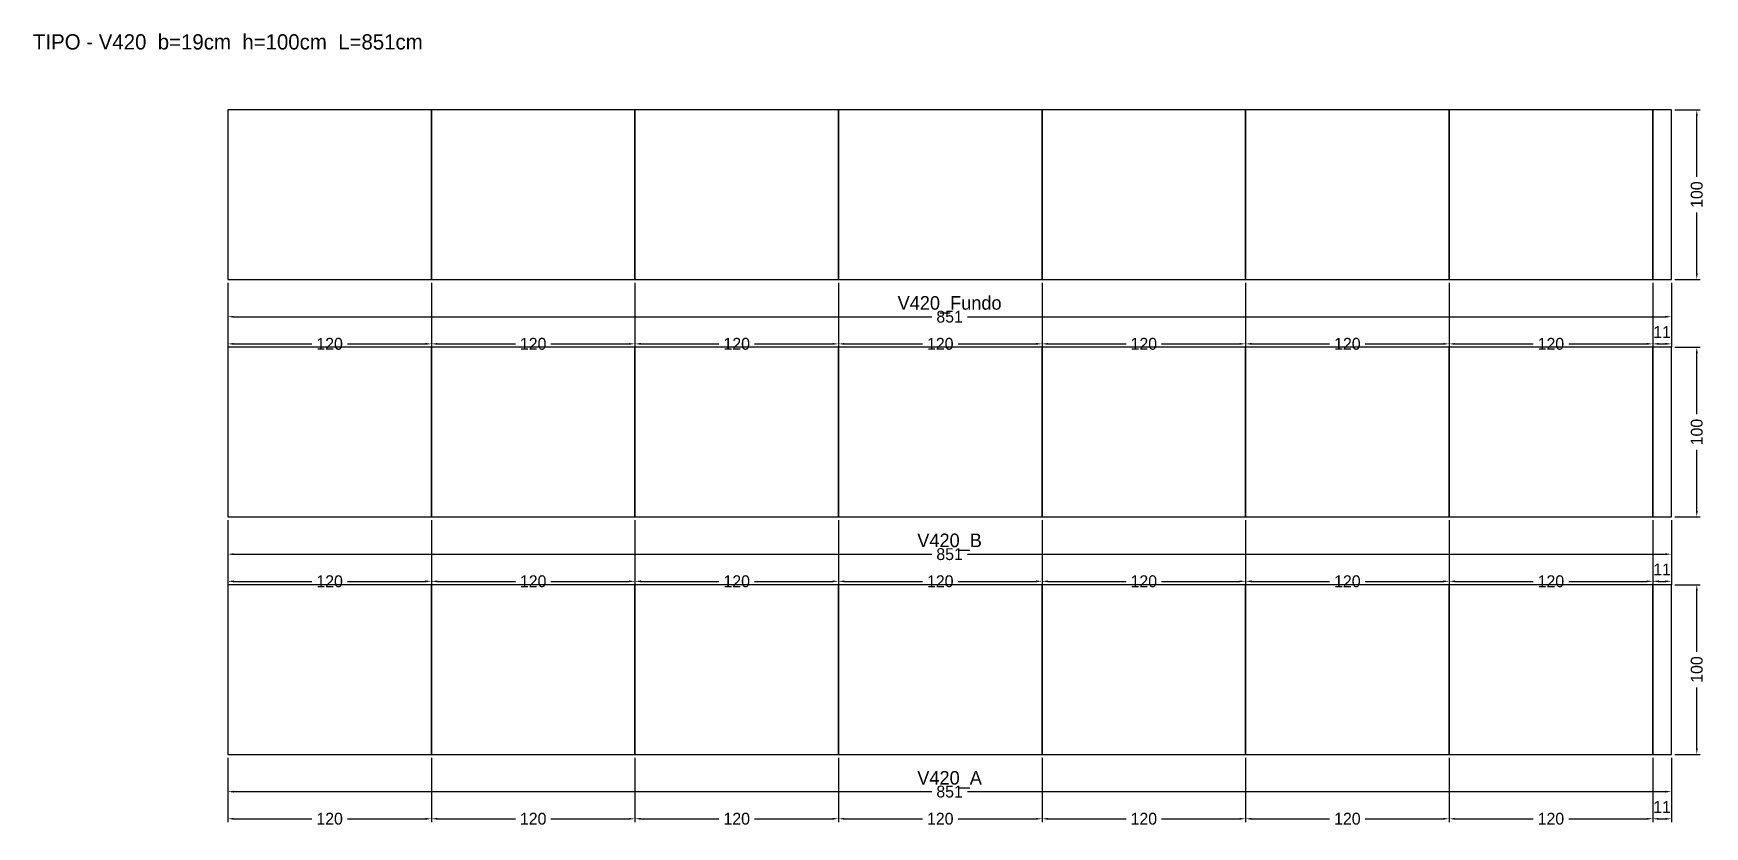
# Model space of a CAD drawing. Header units: metres. Extents: x -115 to 871, y -43 to 425.
import ezdxf

# ---------------------------------------------------------------- set-up
doc = ezdxf.new("R2010")
doc.units = ezdxf.units.M
for name, color, linetype in [('COTA', 3, 'Continuous'), ('NOMENCLATURA', 2, 'Continuous'), ('Paineis', 7, 'Continuous'), ('Texto Secao', 2, 'Continuous')]:
    doc.layers.add(name, color=color, linetype=linetype)
doc.dimstyles.new('COTA_VIG', dxfattribs={"dimtxt": 7, "dimasz": 3.5, "dimexe": 2, "dimexo": 2, "dimgap": 1.5, "dimtad": 1, "dimdec": 1, "dimcen": 2.5, "dimclrd": 3, "dimclre": 3, "dimclrt": 3, "dimazin": 3, "dimtfac": 1, "dimtmove": 0, "dimatfit": 3})

# ---------------------------------------------------------------- blocks, each defined once
blk = doc.blocks.new('_CLOSEDFILLED')
at = {"color": 0, "linetype": 'BYBLOCK'}
blk.add_solid([(-1, 0.16), (0, 0), (-1, -0.16)], dxfattribs=at)
blk = doc.blocks.new('*D1')
at = {"color": 3}
for p, q in [((0, -2), (0, -24)), ((851, -2), (851, -24)), ((3.5, -22), (415, -22)), ((436, -22), (847.5, -22))]:
    blk.add_line(p, q, dxfattribs=at)
at = {"layer": 'Defpoints'}
for p in [(0, 0), (851, 0), (0, -22)]:
    blk.add_point(p, dxfattribs=at)
at = {"layer": 'COTA', "color": 3, "xscale": 3.5, "yscale": 3.5, "rotation": 180}
blk.add_blockref('_CLOSEDFILLED', (0, -22), dxfattribs=at)
at = {"layer": 'COTA', "color": 3, "xscale": 3.5, "yscale": 3.5}
blk.add_blockref('_CLOSEDFILLED', (851, -22), dxfattribs=at)
at = {"layer": 'COTA', "color": 3, "insert": (425.5, -22), "char_height": 7, "attachment_point": 5}
blk.add_mtext('851', dxfattribs=at)
blk = doc.blocks.new('*D2')
at = {"color": 3}
for p, q in [((0, -2), (0, -40)), ((120, -2), (120, -40)), ((3.5, -38), (49.5, -38)), ((70.5, -38), (116.5, -38))]:
    blk.add_line(p, q, dxfattribs=at)
at = {"layer": 'Defpoints'}
for p in [(0, 0), (120, 0), (0, -38)]:
    blk.add_point(p, dxfattribs=at)
at = {"layer": 'COTA', "color": 3, "xscale": 3.5, "yscale": 3.5, "rotation": 180}
blk.add_blockref('_CLOSEDFILLED', (0, -38), dxfattribs=at)
at = {"layer": 'COTA', "color": 3, "xscale": 3.5, "yscale": 3.5}
blk.add_blockref('_CLOSEDFILLED', (120, -38), dxfattribs=at)
at = {"layer": 'COTA', "color": 3, "insert": (60, -38), "char_height": 7, "attachment_point": 5}
blk.add_mtext('120', dxfattribs=at)
blk = doc.blocks.new('*D3')
at = {"color": 3}
for p, q in [((120, -2), (120, -40)), ((240, -2), (240, -40)), ((123.5, -38), (169.5, -38)), ((190.5, -38), (236.5, -38))]:
    blk.add_line(p, q, dxfattribs=at)
at = {"layer": 'Defpoints'}
for p in [(120, 0), (240, 0), (120, -38)]:
    blk.add_point(p, dxfattribs=at)
at = {"layer": 'COTA', "color": 3, "xscale": 3.5, "yscale": 3.5, "rotation": 180}
blk.add_blockref('_CLOSEDFILLED', (120, -38), dxfattribs=at)
at = {"layer": 'COTA', "color": 3, "xscale": 3.5, "yscale": 3.5}
blk.add_blockref('_CLOSEDFILLED', (240, -38), dxfattribs=at)
at = {"layer": 'COTA', "color": 3, "insert": (180, -38), "char_height": 7, "attachment_point": 5}
blk.add_mtext('120', dxfattribs=at)
blk = doc.blocks.new('*D4')
at = {"color": 3}
for p, q in [((240, -2), (240, -40)), ((360, -2), (360, -40)), ((243.5, -38), (289.5, -38)), ((310.5, -38), (356.5, -38))]:
    blk.add_line(p, q, dxfattribs=at)
at = {"layer": 'Defpoints'}
for p in [(240, 0), (360, 0), (240, -38)]:
    blk.add_point(p, dxfattribs=at)
at = {"layer": 'COTA', "color": 3, "xscale": 3.5, "yscale": 3.5, "rotation": 180}
blk.add_blockref('_CLOSEDFILLED', (240, -38), dxfattribs=at)
at = {"layer": 'COTA', "color": 3, "xscale": 3.5, "yscale": 3.5}
blk.add_blockref('_CLOSEDFILLED', (360, -38), dxfattribs=at)
at = {"layer": 'COTA', "color": 3, "insert": (300, -38), "char_height": 7, "attachment_point": 5}
blk.add_mtext('120', dxfattribs=at)
blk = doc.blocks.new('*D5')
at = {"color": 3}
for p, q in [((360, -2), (360, -40)), ((480, -2), (480, -40)), ((363.5, -38), (409.5, -38)), ((430.5, -38), (476.5, -38))]:
    blk.add_line(p, q, dxfattribs=at)
at = {"layer": 'Defpoints'}
for p in [(360, 0), (480, 0), (360, -38)]:
    blk.add_point(p, dxfattribs=at)
at = {"layer": 'COTA', "color": 3, "xscale": 3.5, "yscale": 3.5, "rotation": 180}
blk.add_blockref('_CLOSEDFILLED', (360, -38), dxfattribs=at)
at = {"layer": 'COTA', "color": 3, "xscale": 3.5, "yscale": 3.5}
blk.add_blockref('_CLOSEDFILLED', (480, -38), dxfattribs=at)
at = {"layer": 'COTA', "color": 3, "insert": (420, -38), "char_height": 7, "attachment_point": 5}
blk.add_mtext('120', dxfattribs=at)
blk = doc.blocks.new('*D6')
at = {"color": 3}
for p, q in [((480, -2), (480, -40)), ((600, -2), (600, -40)), ((483.5, -38), (529.5, -38)), ((550.5, -38), (596.5, -38))]:
    blk.add_line(p, q, dxfattribs=at)
at = {"layer": 'Defpoints'}
for p in [(480, 0), (600, 0), (480, -38)]:
    blk.add_point(p, dxfattribs=at)
at = {"layer": 'COTA', "color": 3, "xscale": 3.5, "yscale": 3.5, "rotation": 180}
blk.add_blockref('_CLOSEDFILLED', (480, -38), dxfattribs=at)
at = {"layer": 'COTA', "color": 3, "xscale": 3.5, "yscale": 3.5}
blk.add_blockref('_CLOSEDFILLED', (600, -38), dxfattribs=at)
at = {"layer": 'COTA', "color": 3, "insert": (540, -38), "char_height": 7, "attachment_point": 5}
blk.add_mtext('120', dxfattribs=at)
blk = doc.blocks.new('*D7')
at = {"color": 3}
for p, q in [((600, -2), (600, -40)), ((720, -2), (720, -40)), ((603.5, -38), (649.5, -38)), ((670.5, -38), (716.5, -38))]:
    blk.add_line(p, q, dxfattribs=at)
at = {"layer": 'Defpoints'}
for p in [(600, 0), (720, 0), (600, -38)]:
    blk.add_point(p, dxfattribs=at)
at = {"layer": 'COTA', "color": 3, "xscale": 3.5, "yscale": 3.5, "rotation": 180}
blk.add_blockref('_CLOSEDFILLED', (600, -38), dxfattribs=at)
at = {"layer": 'COTA', "color": 3, "xscale": 3.5, "yscale": 3.5}
blk.add_blockref('_CLOSEDFILLED', (720, -38), dxfattribs=at)
at = {"layer": 'COTA', "color": 3, "insert": (660, -38), "char_height": 7, "attachment_point": 5}
blk.add_mtext('120', dxfattribs=at)
blk = doc.blocks.new('*D8')
at = {"color": 3}
for p, q in [((720, -2), (720, -40)), ((840, -2), (840, -40)), ((723.5, -38), (769.5, -38)), ((790.5, -38), (836.5, -38))]:
    blk.add_line(p, q, dxfattribs=at)
at = {"layer": 'Defpoints'}
for p in [(720, 0), (840, 0), (720, -38)]:
    blk.add_point(p, dxfattribs=at)
at = {"layer": 'COTA', "color": 3, "xscale": 3.5, "yscale": 3.5, "rotation": 180}
blk.add_blockref('_CLOSEDFILLED', (720, -38), dxfattribs=at)
at = {"layer": 'COTA', "color": 3, "xscale": 3.5, "yscale": 3.5}
blk.add_blockref('_CLOSEDFILLED', (840, -38), dxfattribs=at)
at = {"layer": 'COTA', "color": 3, "insert": (780, -38), "char_height": 7, "attachment_point": 5}
blk.add_mtext('120', dxfattribs=at)
blk = doc.blocks.new('*D10')
at = {"color": 3}
for p, q in [((853, 100), (868, 100)), ((866, 60.5), (866, 96.5)), ((866, 3.5), (866, 39.5)), ((853, 0), (868, 0))]:
    blk.add_line(p, q, dxfattribs=at)
at = {"layer": 'Defpoints'}
for p in [(851, 100), (851, 0), (866, 0)]:
    blk.add_point(p, dxfattribs=at)
at = {"layer": 'COTA', "color": 3, "xscale": 3.5, "yscale": 3.5}
for p, rotation in [((866, 100), 90), ((866, 0), 270)]:
    blk.add_blockref('_CLOSEDFILLED', p, dxfattribs=dict(at, rotation=rotation))
at = {"layer": 'COTA', "color": 3, "insert": (866, 50), "char_height": 7, "attachment_point": 5, "rotation": 90}
blk.add_mtext('100', dxfattribs=at)
blk = doc.blocks.new('*D11')
at = {"color": 3}
for p, q in [((0, 138), (0, 116)), ((851, 138), (851, 116)), ((3.5, 118), (415, 118)), ((436, 118), (847.5, 118))]:
    blk.add_line(p, q, dxfattribs=at)
at = {"layer": 'Defpoints'}
for p in [(0, 140), (851, 140), (0, 118)]:
    blk.add_point(p, dxfattribs=at)
at = {"layer": 'COTA', "color": 3, "xscale": 3.5, "yscale": 3.5, "rotation": 180}
blk.add_blockref('_CLOSEDFILLED', (0, 118), dxfattribs=at)
at = {"layer": 'COTA', "color": 3, "xscale": 3.5, "yscale": 3.5}
blk.add_blockref('_CLOSEDFILLED', (851, 118), dxfattribs=at)
at = {"layer": 'COTA', "color": 3, "insert": (425.5, 118), "char_height": 7, "attachment_point": 5}
blk.add_mtext('851', dxfattribs=at)
blk = doc.blocks.new('*D12')
at = {"color": 3}
for p, q in [((0, 138), (0, 100)), ((120, 138), (120, 100)), ((3.5, 102), (49.5, 102)), ((70.5, 102), (116.5, 102))]:
    blk.add_line(p, q, dxfattribs=at)
at = {"layer": 'Defpoints'}
for p in [(0, 140), (120, 140), (0, 102)]:
    blk.add_point(p, dxfattribs=at)
at = {"layer": 'COTA', "color": 3, "xscale": 3.5, "yscale": 3.5, "rotation": 180}
blk.add_blockref('_CLOSEDFILLED', (0, 102), dxfattribs=at)
at = {"layer": 'COTA', "color": 3, "xscale": 3.5, "yscale": 3.5}
blk.add_blockref('_CLOSEDFILLED', (120, 102), dxfattribs=at)
at = {"layer": 'COTA', "color": 3, "insert": (60, 102), "char_height": 7, "attachment_point": 5}
blk.add_mtext('120', dxfattribs=at)
blk = doc.blocks.new('*D13')
at = {"color": 3}
for p, q in [((120, 138), (120, 100)), ((240, 138), (240, 100)), ((123.5, 102), (169.5, 102)), ((190.5, 102), (236.5, 102))]:
    blk.add_line(p, q, dxfattribs=at)
at = {"layer": 'Defpoints'}
for p in [(120, 140), (240, 140), (120, 102)]:
    blk.add_point(p, dxfattribs=at)
at = {"layer": 'COTA', "color": 3, "xscale": 3.5, "yscale": 3.5, "rotation": 180}
blk.add_blockref('_CLOSEDFILLED', (120, 102), dxfattribs=at)
at = {"layer": 'COTA', "color": 3, "xscale": 3.5, "yscale": 3.5}
blk.add_blockref('_CLOSEDFILLED', (240, 102), dxfattribs=at)
at = {"layer": 'COTA', "color": 3, "insert": (180, 102), "char_height": 7, "attachment_point": 5}
blk.add_mtext('120', dxfattribs=at)
blk = doc.blocks.new('*D14')
at = {"color": 3}
for p, q in [((240, 138), (240, 100)), ((360, 138), (360, 100)), ((243.5, 102), (289.5, 102)), ((310.5, 102), (356.5, 102))]:
    blk.add_line(p, q, dxfattribs=at)
at = {"layer": 'Defpoints'}
for p in [(240, 140), (360, 140), (240, 102)]:
    blk.add_point(p, dxfattribs=at)
at = {"layer": 'COTA', "color": 3, "xscale": 3.5, "yscale": 3.5, "rotation": 180}
blk.add_blockref('_CLOSEDFILLED', (240, 102), dxfattribs=at)
at = {"layer": 'COTA', "color": 3, "xscale": 3.5, "yscale": 3.5}
blk.add_blockref('_CLOSEDFILLED', (360, 102), dxfattribs=at)
at = {"layer": 'COTA', "color": 3, "insert": (300, 102), "char_height": 7, "attachment_point": 5}
blk.add_mtext('120', dxfattribs=at)
blk = doc.blocks.new('*D15')
at = {"color": 3}
for p, q in [((360, 138), (360, 100)), ((480, 138), (480, 100)), ((363.5, 102), (409.5, 102)), ((430.5, 102), (476.5, 102))]:
    blk.add_line(p, q, dxfattribs=at)
at = {"layer": 'Defpoints'}
for p in [(360, 140), (480, 140), (360, 102)]:
    blk.add_point(p, dxfattribs=at)
at = {"layer": 'COTA', "color": 3, "xscale": 3.5, "yscale": 3.5, "rotation": 180}
blk.add_blockref('_CLOSEDFILLED', (360, 102), dxfattribs=at)
at = {"layer": 'COTA', "color": 3, "xscale": 3.5, "yscale": 3.5}
blk.add_blockref('_CLOSEDFILLED', (480, 102), dxfattribs=at)
at = {"layer": 'COTA', "color": 3, "insert": (420, 102), "char_height": 7, "attachment_point": 5}
blk.add_mtext('120', dxfattribs=at)
blk = doc.blocks.new('*D16')
at = {"color": 3}
for p, q in [((480, 138), (480, 100)), ((600, 138), (600, 100)), ((483.5, 102), (529.5, 102)), ((550.5, 102), (596.5, 102))]:
    blk.add_line(p, q, dxfattribs=at)
at = {"layer": 'Defpoints'}
for p in [(480, 140), (600, 140), (480, 102)]:
    blk.add_point(p, dxfattribs=at)
at = {"layer": 'COTA', "color": 3, "xscale": 3.5, "yscale": 3.5, "rotation": 180}
blk.add_blockref('_CLOSEDFILLED', (480, 102), dxfattribs=at)
at = {"layer": 'COTA', "color": 3, "xscale": 3.5, "yscale": 3.5}
blk.add_blockref('_CLOSEDFILLED', (600, 102), dxfattribs=at)
at = {"layer": 'COTA', "color": 3, "insert": (540, 102), "char_height": 7, "attachment_point": 5}
blk.add_mtext('120', dxfattribs=at)
blk = doc.blocks.new('*D17')
at = {"color": 3}
for p, q in [((600, 138), (600, 100)), ((720, 138), (720, 100)), ((603.5, 102), (649.5, 102)), ((670.5, 102), (716.5, 102))]:
    blk.add_line(p, q, dxfattribs=at)
at = {"layer": 'Defpoints'}
for p in [(600, 140), (720, 140), (600, 102)]:
    blk.add_point(p, dxfattribs=at)
at = {"layer": 'COTA', "color": 3, "xscale": 3.5, "yscale": 3.5, "rotation": 180}
blk.add_blockref('_CLOSEDFILLED', (600, 102), dxfattribs=at)
at = {"layer": 'COTA', "color": 3, "xscale": 3.5, "yscale": 3.5}
blk.add_blockref('_CLOSEDFILLED', (720, 102), dxfattribs=at)
at = {"layer": 'COTA', "color": 3, "insert": (660, 102), "char_height": 7, "attachment_point": 5}
blk.add_mtext('120', dxfattribs=at)
blk = doc.blocks.new('*D18')
at = {"color": 3}
for p, q in [((720, 138), (720, 100)), ((840, 138), (840, 100)), ((723.5, 102), (769.5, 102)), ((790.5, 102), (836.5, 102))]:
    blk.add_line(p, q, dxfattribs=at)
at = {"layer": 'Defpoints'}
for p in [(720, 140), (840, 140), (720, 102)]:
    blk.add_point(p, dxfattribs=at)
at = {"layer": 'COTA', "color": 3, "xscale": 3.5, "yscale": 3.5, "rotation": 180}
blk.add_blockref('_CLOSEDFILLED', (720, 102), dxfattribs=at)
at = {"layer": 'COTA', "color": 3, "xscale": 3.5, "yscale": 3.5}
blk.add_blockref('_CLOSEDFILLED', (840, 102), dxfattribs=at)
at = {"layer": 'COTA', "color": 3, "insert": (780, 102), "char_height": 7, "attachment_point": 5}
blk.add_mtext('120', dxfattribs=at)
blk = doc.blocks.new('*D20')
at = {"color": 3}
for p, q in [((853, 240), (868, 240)), ((866, 200.5), (866, 236.5)), ((866, 143.5), (866, 179.5)), ((853, 140), (868, 140))]:
    blk.add_line(p, q, dxfattribs=at)
at = {"layer": 'Defpoints'}
for p in [(851, 240), (851, 140), (866, 140)]:
    blk.add_point(p, dxfattribs=at)
at = {"layer": 'COTA', "color": 3, "xscale": 3.5, "yscale": 3.5}
for p, rotation in [((866, 240), 90), ((866, 140), 270)]:
    blk.add_blockref('_CLOSEDFILLED', p, dxfattribs=dict(at, rotation=rotation))
at = {"layer": 'COTA', "color": 3, "insert": (866, 190), "char_height": 7, "attachment_point": 5, "rotation": 90}
blk.add_mtext('100', dxfattribs=at)
blk = doc.blocks.new('*D21')
at = {"color": 3}
for p, q in [((0, 278), (0, 256)), ((851, 278), (851, 256)), ((3.5, 258), (415, 258)), ((436, 258), (847.5, 258))]:
    blk.add_line(p, q, dxfattribs=at)
at = {"layer": 'Defpoints'}
for p in [(0, 280), (851, 280), (0, 258)]:
    blk.add_point(p, dxfattribs=at)
at = {"layer": 'COTA', "color": 3, "xscale": 3.5, "yscale": 3.5, "rotation": 180}
blk.add_blockref('_CLOSEDFILLED', (0, 258), dxfattribs=at)
at = {"layer": 'COTA', "color": 3, "xscale": 3.5, "yscale": 3.5}
blk.add_blockref('_CLOSEDFILLED', (851, 258), dxfattribs=at)
at = {"layer": 'COTA', "color": 3, "insert": (425.5, 258), "char_height": 7, "attachment_point": 5}
blk.add_mtext('851', dxfattribs=at)
blk = doc.blocks.new('*D22')
at = {"color": 3}
for p, q in [((0, 278), (0, 240)), ((120, 278), (120, 240)), ((3.5, 242), (49.5, 242)), ((70.5, 242), (116.5, 242))]:
    blk.add_line(p, q, dxfattribs=at)
at = {"layer": 'Defpoints'}
for p in [(0, 280), (120, 280), (0, 242)]:
    blk.add_point(p, dxfattribs=at)
at = {"layer": 'COTA', "color": 3, "xscale": 3.5, "yscale": 3.5, "rotation": 180}
blk.add_blockref('_CLOSEDFILLED', (0, 242), dxfattribs=at)
at = {"layer": 'COTA', "color": 3, "xscale": 3.5, "yscale": 3.5}
blk.add_blockref('_CLOSEDFILLED', (120, 242), dxfattribs=at)
at = {"layer": 'COTA', "color": 3, "insert": (60, 242), "char_height": 7, "attachment_point": 5}
blk.add_mtext('120', dxfattribs=at)
blk = doc.blocks.new('*D23')
at = {"color": 3}
for p, q in [((120, 278), (120, 240)), ((240, 278), (240, 240)), ((123.5, 242), (169.5, 242)), ((190.5, 242), (236.5, 242))]:
    blk.add_line(p, q, dxfattribs=at)
at = {"layer": 'Defpoints'}
for p in [(120, 280), (240, 280), (120, 242)]:
    blk.add_point(p, dxfattribs=at)
at = {"layer": 'COTA', "color": 3, "xscale": 3.5, "yscale": 3.5, "rotation": 180}
blk.add_blockref('_CLOSEDFILLED', (120, 242), dxfattribs=at)
at = {"layer": 'COTA', "color": 3, "xscale": 3.5, "yscale": 3.5}
blk.add_blockref('_CLOSEDFILLED', (240, 242), dxfattribs=at)
at = {"layer": 'COTA', "color": 3, "insert": (180, 242), "char_height": 7, "attachment_point": 5}
blk.add_mtext('120', dxfattribs=at)
blk = doc.blocks.new('*D24')
at = {"color": 3}
for p, q in [((240, 278), (240, 240)), ((360, 278), (360, 240)), ((243.5, 242), (289.5, 242)), ((310.5, 242), (356.5, 242))]:
    blk.add_line(p, q, dxfattribs=at)
at = {"layer": 'Defpoints'}
for p in [(240, 280), (360, 280), (240, 242)]:
    blk.add_point(p, dxfattribs=at)
at = {"layer": 'COTA', "color": 3, "xscale": 3.5, "yscale": 3.5, "rotation": 180}
blk.add_blockref('_CLOSEDFILLED', (240, 242), dxfattribs=at)
at = {"layer": 'COTA', "color": 3, "xscale": 3.5, "yscale": 3.5}
blk.add_blockref('_CLOSEDFILLED', (360, 242), dxfattribs=at)
at = {"layer": 'COTA', "color": 3, "insert": (300, 242), "char_height": 7, "attachment_point": 5}
blk.add_mtext('120', dxfattribs=at)
blk = doc.blocks.new('*D25')
at = {"color": 3}
for p, q in [((360, 278), (360, 240)), ((480, 278), (480, 240)), ((363.5, 242), (409.5, 242)), ((430.5, 242), (476.5, 242))]:
    blk.add_line(p, q, dxfattribs=at)
at = {"layer": 'Defpoints'}
for p in [(360, 280), (480, 280), (360, 242)]:
    blk.add_point(p, dxfattribs=at)
at = {"layer": 'COTA', "color": 3, "xscale": 3.5, "yscale": 3.5, "rotation": 180}
blk.add_blockref('_CLOSEDFILLED', (360, 242), dxfattribs=at)
at = {"layer": 'COTA', "color": 3, "xscale": 3.5, "yscale": 3.5}
blk.add_blockref('_CLOSEDFILLED', (480, 242), dxfattribs=at)
at = {"layer": 'COTA', "color": 3, "insert": (420, 242), "char_height": 7, "attachment_point": 5}
blk.add_mtext('120', dxfattribs=at)
blk = doc.blocks.new('*D26')
at = {"color": 3}
for p, q in [((480, 278), (480, 240)), ((600, 278), (600, 240)), ((483.5, 242), (529.5, 242)), ((550.5, 242), (596.5, 242))]:
    blk.add_line(p, q, dxfattribs=at)
at = {"layer": 'Defpoints'}
for p in [(480, 280), (600, 280), (480, 242)]:
    blk.add_point(p, dxfattribs=at)
at = {"layer": 'COTA', "color": 3, "xscale": 3.5, "yscale": 3.5, "rotation": 180}
blk.add_blockref('_CLOSEDFILLED', (480, 242), dxfattribs=at)
at = {"layer": 'COTA', "color": 3, "xscale": 3.5, "yscale": 3.5}
blk.add_blockref('_CLOSEDFILLED', (600, 242), dxfattribs=at)
at = {"layer": 'COTA', "color": 3, "insert": (540, 242), "char_height": 7, "attachment_point": 5}
blk.add_mtext('120', dxfattribs=at)
blk = doc.blocks.new('*D27')
at = {"color": 3}
for p, q in [((600, 278), (600, 240)), ((720, 278), (720, 240)), ((603.5, 242), (649.5, 242)), ((670.5, 242), (716.5, 242))]:
    blk.add_line(p, q, dxfattribs=at)
at = {"layer": 'Defpoints'}
for p in [(600, 280), (720, 280), (600, 242)]:
    blk.add_point(p, dxfattribs=at)
at = {"layer": 'COTA', "color": 3, "xscale": 3.5, "yscale": 3.5, "rotation": 180}
blk.add_blockref('_CLOSEDFILLED', (600, 242), dxfattribs=at)
at = {"layer": 'COTA', "color": 3, "xscale": 3.5, "yscale": 3.5}
blk.add_blockref('_CLOSEDFILLED', (720, 242), dxfattribs=at)
at = {"layer": 'COTA', "color": 3, "insert": (660, 242), "char_height": 7, "attachment_point": 5}
blk.add_mtext('120', dxfattribs=at)
blk = doc.blocks.new('*D28')
at = {"color": 3}
for p, q in [((720, 278), (720, 240)), ((840, 278), (840, 240)), ((723.5, 242), (769.5, 242)), ((790.5, 242), (836.5, 242))]:
    blk.add_line(p, q, dxfattribs=at)
at = {"layer": 'Defpoints'}
for p in [(720, 280), (840, 280), (720, 242)]:
    blk.add_point(p, dxfattribs=at)
at = {"layer": 'COTA', "color": 3, "xscale": 3.5, "yscale": 3.5, "rotation": 180}
blk.add_blockref('_CLOSEDFILLED', (720, 242), dxfattribs=at)
at = {"layer": 'COTA', "color": 3, "xscale": 3.5, "yscale": 3.5}
blk.add_blockref('_CLOSEDFILLED', (840, 242), dxfattribs=at)
at = {"layer": 'COTA', "color": 3, "insert": (780, 242), "char_height": 7, "attachment_point": 5}
blk.add_mtext('120', dxfattribs=at)
blk = doc.blocks.new('*D30')
at = {"color": 3}
for p, q in [((853, 380), (868, 380)), ((866, 340.5), (866, 376.5)), ((866, 283.5), (866, 319.5)), ((853, 280), (868, 280))]:
    blk.add_line(p, q, dxfattribs=at)
at = {"layer": 'Defpoints'}
for p in [(851, 380), (851, 280), (866, 280)]:
    blk.add_point(p, dxfattribs=at)
at = {"layer": 'COTA', "color": 3, "xscale": 3.5, "yscale": 3.5}
for p, rotation in [((866, 380), 90), ((866, 280), 270)]:
    blk.add_blockref('_CLOSEDFILLED', p, dxfattribs=dict(at, rotation=rotation))
at = {"layer": 'COTA', "color": 3, "insert": (866, 330), "char_height": 7, "attachment_point": 5, "rotation": 90}
blk.add_mtext('100', dxfattribs=at)

msp = doc.modelspace()

# ---------------------------------------------------------------- linework, layer by layer
at = {"layer": 'Paineis'}
for points in [[(0, 280), (120, 280), (120, 380), (0, 380)], [(120, 280), (240, 280), (240, 380), (120, 380)], [(240, 280), (360, 280), (360, 380), (240, 380)], [(360, 280), (480, 280), (480, 380), (360, 380)], [(480, 280), (600, 280), (600, 380), (480, 380)], [(600, 280), (720, 280), (720, 380), (600, 380)], [(720, 280), (840, 280), (840, 380), (720, 380)], [(840, 280), (851, 280), (851, 380), (840, 380)], [(0, 140), (120, 140), (120, 240), (0, 240)], [(120, 140), (240, 140), (240, 240), (120, 240)], [(240, 140), (360, 140), (360, 240), (240, 240)], [(360, 140), (480, 140), (480, 240), (360, 240)], [(480, 140), (600, 140), (600, 240), (480, 240)], [(600, 140), (720, 140), (720, 240), (600, 240)], [(720, 140), (840, 140), (840, 240), (720, 240)], [(840, 140), (851, 140), (851, 240), (840, 240)], [(0, 0), (120, 0), (120, 100), (0, 100)], [(120, 0), (240, 0), (240, 100), (120, 100)], [(240, 0), (360, 0), (360, 100), (240, 100)], [(360, 0), (480, 0), (480, 100), (360, 100)], [(480, 0), (600, 0), (600, 100), (480, 100)], [(600, 0), (720, 0), (720, 100), (600, 100)], [(720, 0), (840, 0), (840, 100), (720, 100)], [(840, 0), (851, 0), (851, 100), (840, 100)]]:
    msp.add_lwpolyline(points, close=True, dxfattribs=at)

# ---------------------------------------------------------------- texts
at = {"layer": 'NOMENCLATURA', "insert": (0, 420), "char_height": 9, "width": 871, "attachment_point": 5}
msp.add_mtext('TIPO - V420  b=19cm  h=100cm  L=851cm', dxfattribs=at)
at = {"layer": 'Texto Secao', "char_height": 8, "width": 871, "attachment_point": 5}
for s, insert in [('V420_Fundo', (425.5, 265)), ('V420_B', (425.5, 125)), ('V420_A', (425.5, -15))]:
    msp.add_mtext(s, dxfattribs=dict(at, insert=insert))

# ---------------------------------------------------------------- dimensions: what is measured, and where the dimension line sits
at = {"layer": 'COTA'}
for base, p1, p2, picture, middle in [((866, 280), (851, 280), (851, 380), '*D30', (866, 330)), ((866, 140), (851, 140), (851, 240), '*D20', (866, 190)), ((866, 0), (851, 0), (851, 100), '*D10', (866, 50))]:
    dim = msp.add_linear_dim(base=base, p1=p1, p2=p2, angle=90, dimstyle='COTA_VIG', dxfattribs=at)
    dim.commit()
    dim.dimension.update_dxf_attribs({"geometry": picture, "text_midpoint": middle})
for base, p1, p2, picture, middle in [((0, 258), (0, 280), (851, 280), '*D21', (425.5, 258)), ((0, 242), (0, 280), (120, 280), '*D22', (60, 242)), ((120, 242), (120, 280), (240, 280), '*D23', (180, 242)), ((240, 242), (240, 280), (360, 280), '*D24', (300, 242)), ((360, 242), (360, 280), (480, 280), '*D25', (420, 242)), ((480, 242), (480, 280), (600, 280), '*D26', (540, 242)), ((600, 242), (600, 280), (720, 280), '*D27', (660, 242)), ((720, 242), (720, 280), (840, 280), '*D28', (780, 242)), ((0, 118), (0, 140), (851, 140), '*D11', (425.5, 118)), ((0, 102), (0, 140), (120, 140), '*D12', (60, 102)), ((120, 102), (120, 140), (240, 140), '*D13', (180, 102)), ((240, 102), (240, 140), (360, 140), '*D14', (300, 102)), ((360, 102), (360, 140), (480, 140), '*D15', (420, 102)), ((480, 102), (480, 140), (600, 140), '*D16', (540, 102)), ((600, 102), (600, 140), (720, 140), '*D17', (660, 102)), ((720, 102), (720, 140), (840, 140), '*D18', (780, 102)), ((0, -22), (0, 0), (851, 0), '*D1', (425.5, -22)), ((0, -38), (0, 0), (120, 0), '*D2', (60, -38)), ((120, -38), (120, 0), (240, 0), '*D3', (180, -38)), ((240, -38), (240, 0), (360, 0), '*D4', (300, -38)), ((360, -38), (360, 0), (480, 0), '*D5', (420, -38)), ((480, -38), (480, 0), (600, 0), '*D6', (540, -38)), ((600, -38), (600, 0), (720, 0), '*D7', (660, -38)), ((720, -38), (720, 0), (840, 0), '*D8', (780, -38))]:
    dim = msp.add_linear_dim(base=base, p1=p1, p2=p2, dimstyle='COTA_VIG', dxfattribs=at)
    dim.commit()
    dim.dimension.update_dxf_attribs({"geometry": picture, "text_midpoint": middle})
for base, p1, p2 in [((840, 242), (840, 280), (851, 280)), ((840, 102), (840, 140), (851, 140)), ((840, -38), (840, 0), (851, 0))]:
    msp.add_linear_dim(base=base, p1=p1, p2=p2, dimstyle='COTA_VIG', dxfattribs=at).render()

doc.saveas('drawing.dxf')
